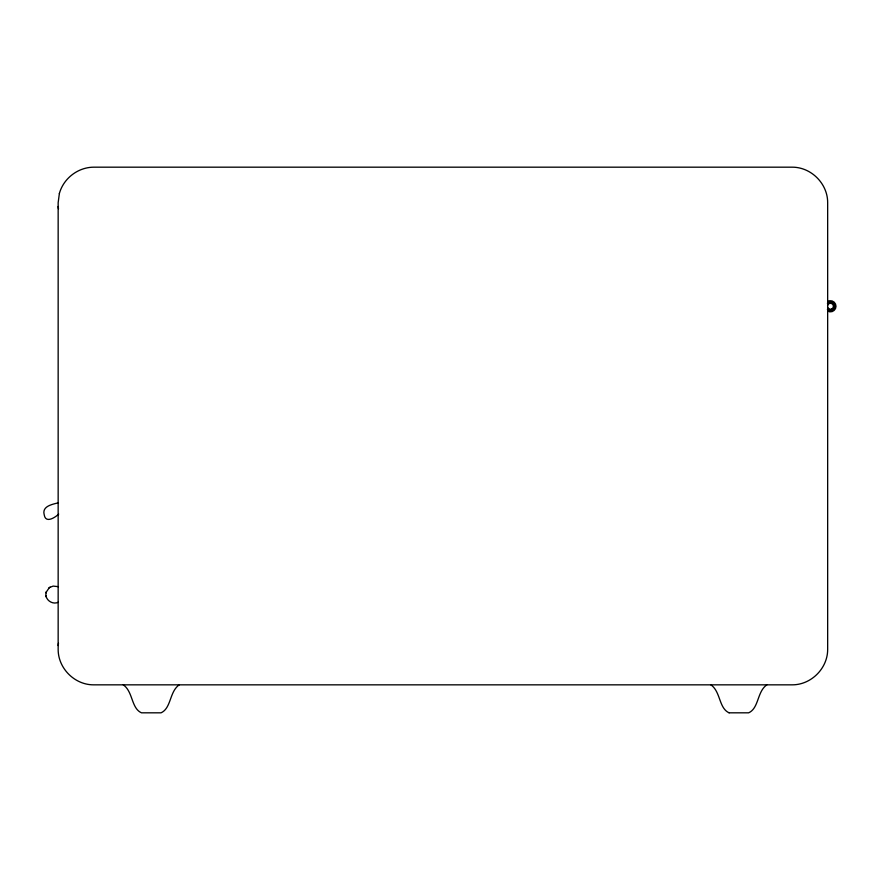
<?xml version="1.0" encoding="UTF-8"?>
<svg xmlns="http://www.w3.org/2000/svg" width="880" height="880" viewBox="0 0 880 880"><rect width="100%" height="100%" fill="white"/><g stroke="black" fill="none" stroke-linecap="round" stroke-linejoin="round"><path stroke-width="1.32" d="M58.157 645.524L58.476 643.115M46.134 592.526C44.319 599.214 52.041 605.264 58.388 602.228M46.233 592.141L49.225 587.752M46.046 592.878L46.365 591.635M179.234 684.838C169.367 691.581 171.391 708.18 161.04 712.822L141.471 712.822C131.098 708.213 133.133 691.57 123.266 684.838M766.854 684.838C756.998 691.581 759.011 708.18 748.66 712.822L729.102 712.822M49.753 587.4L53.152 586.102L58.454 586.674M48.884 587.983L50.116 587.147M58.696 514.096C54.736 517.825 45.485 523.622 44.209 514.767C41.767 506.11 52.415 504.35 58.432 502.777M729.08 712.822C718.729 708.18 720.742 691.581 710.886 684.838M46.035 595.925L46.343 597.179M58.157 206.492L58.476 208.901M827.607 301.433A5.599 5.599 0 0 1 836 306.284A5.599 5.599 0 0 1 827.607 311.124M827.541 305.514A2.97 2.97 0 0 1 832.106 303.853A2.97 2.97 0 0 1 832.106 308.715A2.97 2.97 0 0 1 827.541 307.043M827.376 303.259A4.279 4.279 0 0 1 833.426 303.259A4.279 4.279 0 0 1 833.426 309.309A4.279 4.279 0 0 1 827.376 309.309M832.084 309.188A3.355 3.355 0 0 1 831.27 309.518M829.532 309.518A3.355 3.355 0 0 1 828.729 309.188M59.367 193.512L58.157 202.708L58.157 649.308C58.036 668.327 74.679 684.959 93.698 684.838L792.132 684.838C811.151 684.959 827.783 668.327 827.662 649.308L827.662 202.708C827.783 183.689 811.151 167.057 792.132 167.178L93.698 167.178C77.99 167.266 63.525 178.365 59.367 193.512"/></g></svg>
